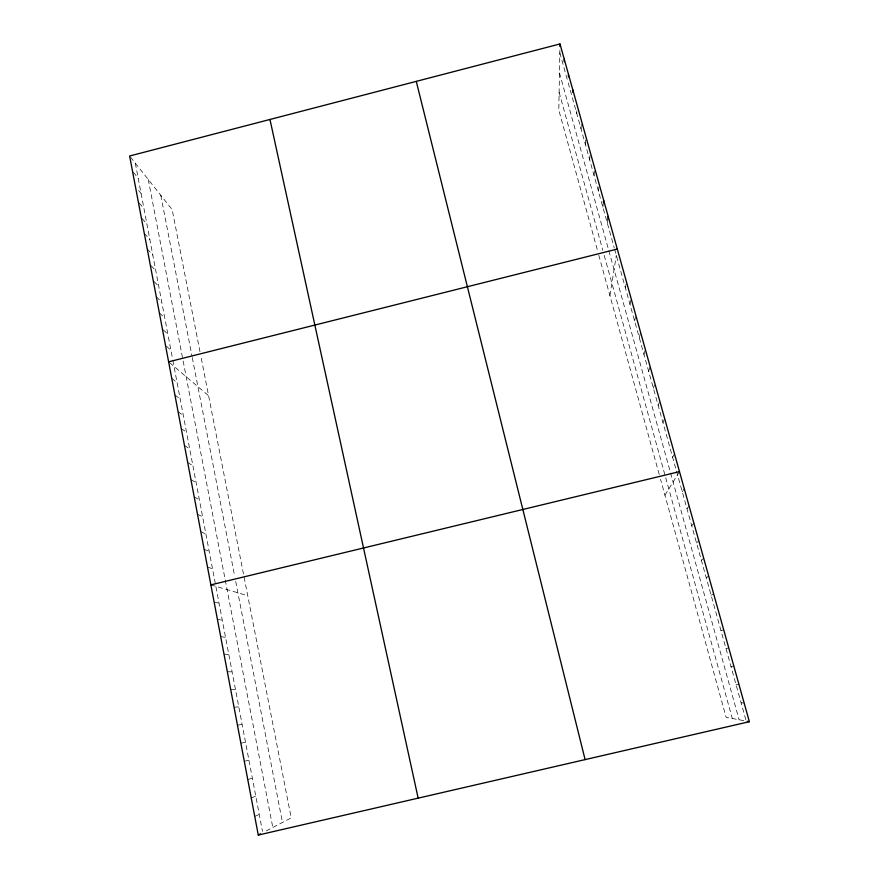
<?xml version="1.0" encoding="UTF-8"?>
<svg xmlns="http://www.w3.org/2000/svg" width="879" height="879" viewBox="0 0 879 879"><rect width="100%" height="100%" fill="white"/><g stroke="black" fill="none" stroke-linecap="round" stroke-linejoin="round"><path stroke-width="0.66" stroke-dasharray="4.39 3.3" d="M559.879 50.279L558.791 110.04L597.797 251.592M576.734 113.424L576.866 110.721M581.03 128.806L581.415 122.214M585.348 144.288L585.788 137.86M589.688 159.857L590.183 153.594M594.05 175.525L594.6 169.427M598.456 191.281L599.049 185.359M602.873 207.147L603.401 202.544M607.323 223.101L607.839 219.091M609.927 295.597L616.311 255.306M625.398 287.916L626.309 283.269M629.99 304.376L630.957 299.904M634.616 320.945L635.627 316.649M639.264 337.613L640.275 333.756M643.933 354.38L644.999 350.699M648.647 371.257L650.141 366.587M653.383 388.243L654.558 384.914M658.151 405.34L659.382 402.197M662.942 422.535L664.678 418.591M672.633 457.278L674.523 453.828M664.931 495.218L679.489 471.627M682.236 491.691L684.28 488.757M686.971 508.688L689.092 505.996M691.74 525.774L693.949 523.346M696.542 542.98L698.827 540.805M701.365 560.286L703.727 558.374M706.222 577.712L708.672 576.053M711.111 595.237L713.649 593.852M266.172 830.941L291.224 817.899L200.753 355.621M254.745 816.437L259.25 814.404M251.251 797.945L255.789 796.198M247.768 779.563L252.339 778.113M720.978 630.628L723.692 629.793M244.307 761.302L248.922 760.126M725.966 648.493L728.757 647.933M240.868 743.162L245.516 742.261M237.451 725.131L242.143 724.505M730.976 666.469L733.855 666.194M234.056 707.21L238.78 706.859M230.683 689.4L235.451 689.323M736.031 684.565L738.997 684.576M227.331 671.71L232.133 671.897M224.002 654.13L228.837 654.569M741.107 702.771L744.161 703.068M220.695 636.649L225.562 637.352M743.788 720.648L726.131 717.33L660.547 479.319M217.399 619.288L222.299 620.244M214.135 602.027L219.069 603.236M210.883 584.876L247.735 595.698M207.51 567.054L212.509 568.779M204.148 549.353L209.191 551.32M200.819 531.762L205.884 533.982M197.511 514.292L202.609 516.753M194.215 496.921L199.346 499.635M190.952 479.659L196.116 482.615M187.699 462.508L192.897 465.705M184.469 445.466L189.699 448.894M181.261 428.534L186.513 432.193M178.074 411.702L183.359 415.591M174.91 394.979L180.217 399.088M171.757 378.355L177.097 382.684M169.526 362.598L208.609 395.748M166.417 346.216L170.911 350.194M163.329 329.933L167.845 334.086M159.352 312.88L164.802 318.077M156.297 296.761L161.78 302.167M154.177 281.676L158.769 286.356M151.166 265.788L155.781 270.644M147.254 248.988L152.803 255.009M144.266 233.265L149.848 239.484M142.101 218.541L146.903 224.035M139.168 203.027L143.991 208.686M138.662 190.512L141.079 193.435M133.333 172.262L138.201 178.261M130.444 157.022L172.185 209.652L199.972 351.633M559.824 52.806L567.878 81.681M568.23 82.934L614.223 247.856M614.575 249.098L676.127 469.804M676.478 471.056L746.216 721.099M559.462 72.913L739.107 719.769M559.11 92.339L602.829 250.372M604.214 255.393L732.295 718.495M598.797 255.229L659.821 476.693M160.769 195.27L192.029 356.314M192.27 357.577L234.726 576.393M235.704 581.448L282.467 822.447M148.265 179.492L182.898 359.709M183.151 361.016L272.809 827.48M135.322 163.175L172.57 358.907M172.811 360.159L262.491 831.424"/><path stroke-width="1.32" d="M559.945 46.477L559.989 43.95L129.631 156.001L258.272 835.05L749.369 721.692L559.989 43.95M564.175 61.629L564.241 59.157M568.427 76.869L568.515 74.451M572.712 92.207L572.811 89.834M603.401 202.544L603.664 200.247M607.839 219.091L608.18 216.41M258.272 835.05L260.503 833.885M168.625 361.829L617.3 249.054M210.883 584.876L679.489 471.627M747.271 721.296L749.369 721.692M416.272 81.373L585.106 759.61M269.963 119.467L418.151 798.143"/></g></svg>
